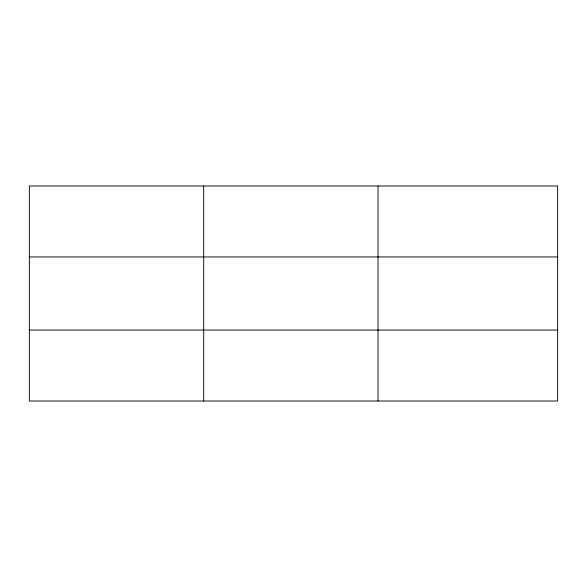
<?xml version="1.0" encoding="UTF-8"?>
<svg xmlns="http://www.w3.org/2000/svg" width="587" height="587" viewBox="0 0 587 587"><rect width="100%" height="100%" fill="white"/><g stroke="black" fill="none" stroke-linecap="round" stroke-linejoin="round"><path stroke-width="0.88" d="M203.689 185.984L203.689 401.016M378.028 185.984L378.028 401.016M557.65 256.945L557.65 185.984L29.35 185.984L29.35 401.016L557.65 401.016L557.65 256.945L29.35 256.945M29.35 330.055L557.65 330.055"/></g></svg>
